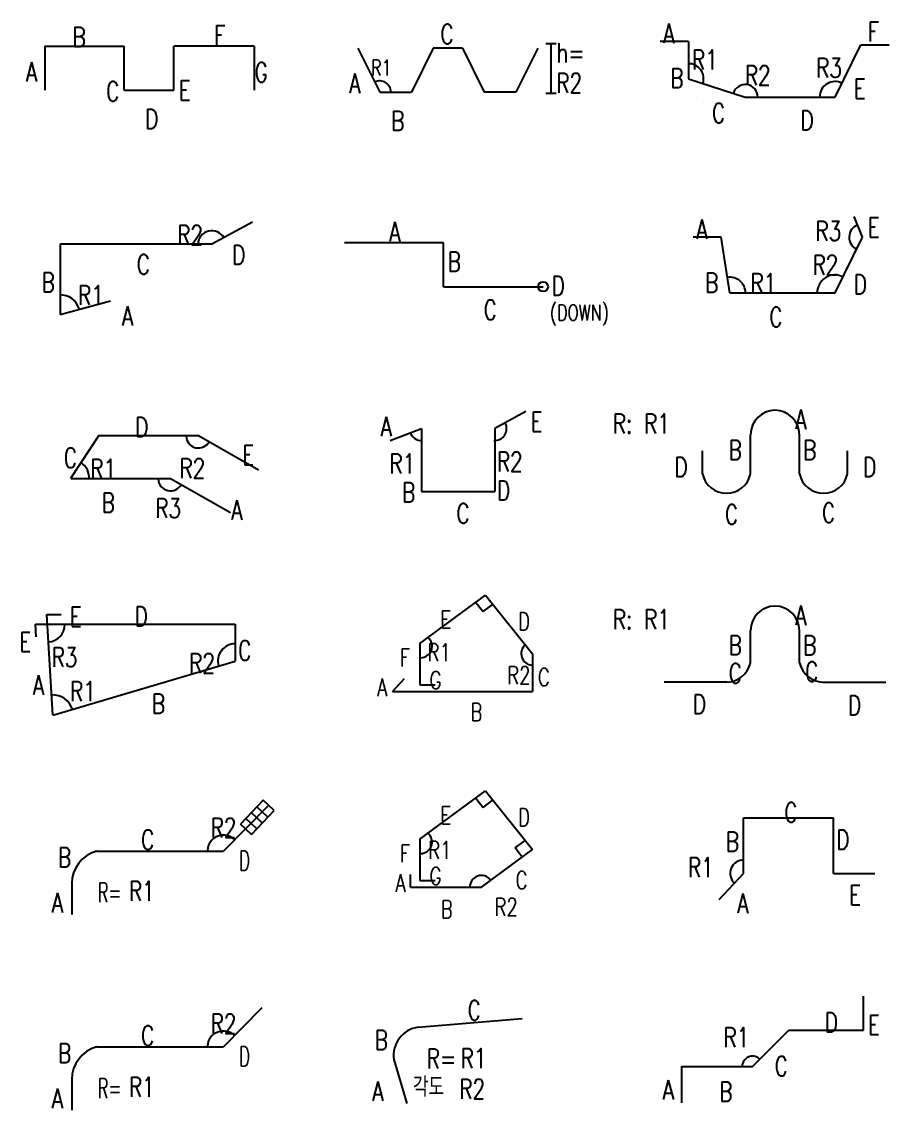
# Model space of a CAD drawing. Header units: millimetres. Extents: x -0.4 to 11.6, y -0.2 to 49.8.
# Drawn here: x 6.072 to 8.287, y 24.84 to 27.62 of the extents above; entities that cross this region are included whole.
import ezdxf
from ezdxf.enums import TextEntityAlignment as Align

# ---------------------------------------------------------------- set-up
doc = ezdxf.new("R2010")
doc.units = ezdxf.units.MM
for name, color, linetype in [('DIM', 7, 'Continuous'), ('SHOP', 2, 'Continuous'), ('TEXT', 3, 'Continuous'), ('TEXTSHOP', 3, 'Continuous')]:
    doc.layers.add(name, color=color, linetype=linetype)
doc.styles.add('ROMANS', font='romans.shx', dxfattribs={"width": 0.75, "bigfont": 'whgtxt.shx'})

# ---------------------------------------------------------------- blocks, each defined once
blk = doc.blocks.new('SSBAR_SHP_851')
at = {"color": 40}
blk.add_line((0.2851, 0.1013), (0.1867, 0.0015), dxfattribs=at)
for centre, radius, start, end in [((0.1867, 0.0015), 0.0409, 44.1765, 177.3215), ((-0.1145, -0.081), 0.0858, 105.7649, 180)]:
    blk.add_arc(centre, radius, start, end, dxfattribs=at)
at = {"layer": 'SHOP', "color": 2}
for p, q in [((-0.1378, 0.0015), (0.1867, 0.0015)), ((-0.2002, -0.081), (-0.2002, -0.16))]:
    blk.add_line(p, q, dxfattribs=at)
at = {"layer": 'TEXTSHOP', "color": 4, "style": 'ROMANS', "width": 0.6}
blk.add_text('R=', height=0.05, dxfattribs=at).set_placement((-0.1036, -0.129), align=Align.CENTER)
at = {"layer": 'TEXTSHOP', "color": 4, "style": 'ROMANS', "width": 0.75}
for tag, p in [('R2', (0.2199, 0.0362)), ('C', (0.0102, 0.0056)), ('B', (-0.2022, -0.0393)), ('A', (-0.2229, -0.1548))]:
    blk.add_attdef(tag, text='', height=0.05, dxfattribs=at).set_placement(p, align=Align.RIGHT)
at = {"layer": 'TEXTSHOP', "color": 4, "style": 'ROMANS'}
for tag, p, width in [('D', (0.2273, -0.0474), 0.6), ('R1', (-0.0548, -0.1254), 0.75)]:
    blk.add_attdef(tag, p, '', height=0.05, dxfattribs=dict(at, width=width))
blk = doc.blocks.new('SSBAR_SHP_852')
at = {"color": 40}
for p, q in [((0.3024, 0.1187), (0.1867, 0.0015)), ((0.2885, 0.1319), (0.2307, 0.0708)), ((0.2998, 0.088), (0.2719, 0.1144)), ((0.3164, 0.1055), (0.2885, 0.1319)), ((0.2722, 0.059), (0.2444, 0.0853)), ((0.286, 0.0735), (0.2582, 0.0998)), ((0.2585, 0.0444), (0.3164, 0.1055)), ((0.2585, 0.0444), (0.2307, 0.0708))]:
    blk.add_line(p, q, dxfattribs=at)
for centre, radius, start, end in [((0.1867, 0.0015), 0.0409, 44.1765, 177.3215), ((-0.1145, -0.081), 0.0858, 105.7649, 180)]:
    blk.add_arc(centre, radius, start, end, dxfattribs=at)
at = {"layer": 'SHOP', "color": 2}
for p, q in [((-0.1378, 0.0015), (0.1867, 0.0015)), ((-0.2002, -0.081), (-0.2002, -0.16))]:
    blk.add_line(p, q, dxfattribs=at)
at = {"layer": 'TEXTSHOP', "color": 4, "style": 'ROMANS', "width": 0.6}
blk.add_text('R=', height=0.05, dxfattribs=at).set_placement((-0.1036, -0.129), align=Align.CENTER)
at = {"layer": 'TEXTSHOP', "color": 30, "true_color": 0xf8991e, "style": 'ROMANS', "width": 0.75}
for tag, p in [('O1', (0.3234, 0.1453)), ('T1', (0.3234, 0.0636))]:
    blk.add_attdef(tag, text='', height=0.05, dxfattribs=at).set_placement(p, align=Align.MIDDLE_LEFT)
blk.add_attdef('COUPLER1', text='', height=0.05, dxfattribs=at).set_placement((0.2607, 0.132), align=Align.MIDDLE_RIGHT)
at = {"layer": 'TEXTSHOP', "color": 4, "style": 'ROMANS', "width": 0.75}
for tag, p in [('R2', (0.2199, 0.0362)), ('C', (0.0102, 0.0056)), ('B', (-0.2022, -0.0393)), ('A', (-0.2229, -0.1548))]:
    blk.add_attdef(tag, text='', height=0.05, dxfattribs=at).set_placement(p, align=Align.RIGHT)
at = {"layer": 'TEXTSHOP', "color": 4, "style": 'ROMANS'}
for tag, p, width in [('D', (0.2273, -0.0474), 0.6), ('R1', (-0.0548, -0.1254), 0.75)]:
    blk.add_attdef(tag, p, '', height=0.05, dxfattribs=dict(at, width=width))
blk = doc.blocks.new('SSBAR_SHP_853')
at = {"color": 2}
for p, q in [((-0.2487, -0.1509), (-0.2646, 0.1061)), ((-0.2646, 0.1061), (-0.2276, 0.1061)), ((-0.2912, 0.0488), (-0.2932, 0.0809)), ((-0.2932, 0.0809), (0.2171, 0.0809)), ((0.2171, 0.0809), (0.2171, -0.0131)), ((-0.2487, -0.1509), (0.2171, -0.0131))]:
    blk.add_line(p, q, dxfattribs=at)
at = {"color": 0}
for centre, radius, start, end in [((-0.263, 0.0809), 0.0451, 274.1259, 359.2307), ((0.2171, -0.0131), 0.0445, 90.2504, 196.2182), ((-0.2487, -0.1509), 0.0515, 15.594, 94.0206)]:
    blk.add_arc(centre, radius, start, end, dxfattribs=at)
at = {"layer": 'TEXTSHOP', "color": 4, "style": 'ROMANS', "width": 0.75}
for tag, p in [('E', (-0.2059, 0.0757)), ('D', (-0.0402, 0.0765)), ('C', (0.2243, -0.011)), ('R3', (-0.252, -0.028)), ('R1', (-0.2051, -0.115)), ('B', (0.0036, -0.147))]:
    blk.add_attdef(tag, p, '', height=0.05, dxfattribs=at)
for tag, p in [('E', (-0.3042, 0.0112)), ('R2', (0.1651, -0.0435)), ('A', (-0.2711, -0.0994))]:
    blk.add_attdef(tag, text='', height=0.05, dxfattribs=at).set_placement(p, align=Align.RIGHT)
blk = doc.blocks.new('SSBAR_SHP_854')
at = {"color": 2}
for p, q in [((0.1231, 0.0627), (0.276, -0.0244)), ((0.0517, -0.0468), (0.2045, -0.134))]:
    blk.add_line(p, q, dxfattribs=at)
at = {"color": 0}
for centre, radius, start, end in [((0.1231, 0.0627), 0.0316, 182.1164, 331.2454), ((-0.2049, -0.0468), 0.0493, 357.6156, 55.4046), ((0.0517, -0.0468), 0.0316, 182.1164, 331.2454)]:
    blk.add_arc(centre, radius, start, end, dxfattribs=at)
at = {"layer": 'SHOP', "color": 2}
for p, q in [((-0.1315, 0.0627), (-0.2034, -0.0468)), ((-0.1315, 0.0627), (0.1231, 0.0627)), ((-0.203, -0.0468), (0.0517, -0.0468))]:
    blk.add_line(p, q, dxfattribs=at)
at = {"layer": 'TEXTSHOP', "color": 4, "style": 'ROMANS', "width": 0.75}
for tag, p in [('D', (-0.0221, 0.0596)), ('R2', (0.1074, -0.0457)), ('R3', (0.0456, -0.1476))]:
    blk.add_attdef(tag, text='', height=0.05, dxfattribs=at).set_placement(p, align=Align.CENTER)
for tag, p in [('C', (-0.1872, -0.019)), ('B', (-0.0907, -0.1338))]:
    blk.add_attdef(tag, text='', height=0.05, dxfattribs=at).set_placement(p, align=Align.RIGHT)
for tag, p in [('E', (0.2347, -0.0117)), ('R1', (-0.1534, -0.047)), ('A', (0.2068, -0.1524))]:
    blk.add_attdef(tag, p, '', height=0.05, dxfattribs=at)
blk = doc.blocks.new('SSBAR_SHP_855')
at = {"color": 2}
blk.add_line((-0.23, -0.1282), (-0.1018, -0.0931), dxfattribs=at)
at = {"color": 7}
blk.add_arc((-0.23, -0.1282), 0.0504, 17.2893, 91.552, dxfattribs=at)
at = {"layer": 'DIM', "color": 7}
blk.add_arc((0.1573, 0.0505), 0.0355, 31.1121, 177.359, dxfattribs=at)
at = {"layer": 'SHOP', "color": 2}
for p, q in [((0.157, 0.0521), (0.2606, 0.1084)), ((-0.23, 0.0521), (-0.23, -0.1282)), ((-0.23, 0.0521), (0.157, 0.0521))]:
    blk.add_line(p, q, dxfattribs=at)
at = {"layer": 'TEXTSHOP', "color": 4, "style": 'ROMANS', "width": 0.75}
for tag, p in [('R2', (0.1345, 0.0502)), ('B', (-0.2441, -0.0709))]:
    blk.add_attdef(tag, text='', height=0.05, dxfattribs=at).set_placement(p, align=Align.RIGHT)
for tag, p in [('D', (0.2088, -0.0007)), ('R1', (-0.1848, -0.1037)), ('A', (-0.0725, -0.1565))]:
    blk.add_attdef(tag, p, '', height=0.05, dxfattribs=at)
blk.add_attdef('C', text='', height=0.05, dxfattribs=at).set_placement((-0.0179, -0.0252), align=Align.CENTER)
blk = doc.blocks.new('SSBAR_SHP_856')
at = {"color": 2}
for p, q in [((-0.2696, 0.0574), (-0.2696, -0.0551)), ((-0.0668, -0.0551), (-0.0668, 0.0574)), ((0.0602, -0.0551), (0.0602, 0.0574)), ((0.2651, 0.0574), (0.2651, -0.0551))]:
    blk.add_line(p, q, dxfattribs=at)
at = {"layer": 'SHOP', "color": 2}
for p, q in [((-0.2696, 0.0574), (-0.0668, 0.0574)), ((0.2651, 0.0574), (0.0602, 0.0574)), ((-0.0668, -0.0551), (0.0602, -0.0551))]:
    blk.add_line(p, q, dxfattribs=at)
at = {"layer": 'TEXTSHOP', "color": 4, "style": 'ROMANS', "width": 0.75}
for tag, p in [('B', (-0.1822, 0.0555)), ('F', (0.1772, 0.0604)), ('D', (0.0035, -0.1536))]:
    blk.add_attdef(tag, text='', height=0.05, dxfattribs=at).set_placement(p, align=Align.CENTER)
for tag, p in [('A', (-0.2887, -0.0333)), ('C', (-0.0791, -0.0831))]:
    blk.add_attdef(tag, text='', height=0.05, dxfattribs=at).set_placement(p, align=Align.RIGHT)
for tag, p in [('G', (0.2664, -0.0344)), ('E', (0.0728, -0.0808))]:
    blk.add_attdef(tag, p, '', height=0.05, dxfattribs=at)
blk = doc.blocks.new('SSBAR_SHP_951')
at = {"color": 2}
blk.add_arc((-0.1045, -0.0212), 0.0743, 98.7365, 187.0283, dxfattribs=at)
at = {"layer": 'SHOP', "color": 2}
for p, q in [((-0.1158, 0.0523), (0.1501, 0.0744)), ((-0.1783, -0.0303), (-0.1449, -0.1428))]:
    blk.add_line(p, q, dxfattribs=at)
at = {"layer": 'TEXTSHOP', "color": 4, "style": 'ROMANS', "width": 0.75}
blk.add_text('R=', height=0.05, dxfattribs=at).set_placement((-0.0565, -0.0531), align=Align.CENTER)
blk.add_text('각도', height=0.05, dxfattribs=at).set_placement((-0.1292, -0.1251))
for tag, p in [('C', (0.0439, 0.0703)), ('B', (-0.1933, -0.0057)), ('A', (-0.2046, -0.1363))]:
    blk.add_attdef(tag, text='', height=0.05, dxfattribs=at).set_placement(p, align=Align.RIGHT)
for tag, p in [('R1', (-0.0076, -0.0523)), ('R2', (-0.0108, -0.1307))]:
    blk.add_attdef(tag, p, '', height=0.05, dxfattribs=at)
blk = doc.blocks.new('SSBAR_SHP_952')
at = {"color": 2}
for p, q in [((-0.1113, 0.032), (0.0564, 0.1553)), ((0.0498, 0.1134), (0.0754, 0.1323)), ((0.1316, 0.01), (0.1573, 0.0288)), ((0.0456, -0.0903), (0.1765, 0.0059)), ((-0.1359, -0.0903), (-0.1359, -0.0579)), ((-0.1113, -0.0735), (-0.0723, -0.0734))]:
    blk.add_line(p, q, dxfattribs=at)
at = {"color": 7}
blk.add_arc((0.0456, -0.0903), 0.0298, 38.4505, 179.1831, dxfattribs=at)
at = {"layer": 'DIM', "color": 7}
blk.add_arc((-0.1093, 0.0246), 0.029, 269.9644, 51.402, dxfattribs=at)
at = {"layer": 'SHOP', "color": 2}
for p, q in [((0.0564, 0.1553), (0.1765, 0.0059)), ((0.031, 0.1367), (0.0498, 0.1134)), ((-0.1113, 0.032), (-0.1113, -0.0735)), ((0.1499, -0.0136), (0.1316, 0.01)), ((-0.1359, -0.0903), (0.0456, -0.0903))]:
    blk.add_line(p, q, dxfattribs=at)
at = {"layer": 'TEXTSHOP', "color": 4, "style": 'ROMANS', "width": 0.75}
for tag, p in [('E', (-0.0317, 0.0707)), ('F', (-0.1369, -0.0269)), ('A', (-0.1479, -0.1022))]:
    blk.add_attdef(tag, text='', height=0.045, dxfattribs=at).set_placement(p, align=Align.RIGHT)
for tag, p in [('D', (0.1393, 0.0658)), ('R1', (-0.0902, -0.0183)), ('G', (-0.0867, -0.0843)), ('C', (0.1331, -0.0948)), ('R2', (0.0791, -0.1633))]:
    blk.add_attdef(tag, p, '', height=0.045, dxfattribs=at)
blk.add_attdef('B', text='', height=0.045, dxfattribs=at).set_placement((-0.043, -0.1691), align=Align.CENTER)
blk = doc.blocks.new('SSBAR_SHP_953')
at = {"color": 2}
for p, q in [((-0.1113, 0.032), (0.0564, 0.1553)), ((0.0498, 0.1134), (0.0754, 0.1323)), ((-0.1815, -0.0903), (-0.151, -0.0579)), ((-0.1113, -0.0735), (-0.0723, -0.0734))]:
    blk.add_line(p, q, dxfattribs=at)
at = {"color": 40}
blk.add_line((0.1765, 0.0059), (0.1765, -0.0903), dxfattribs=at)
at = {"color": 7}
blk.add_arc((0.1765, 0.0059), 0.0293, 127.958, 268.4799, dxfattribs=at)
at = {"layer": 'DIM', "color": 7}
blk.add_arc((-0.1093, 0.0246), 0.029, 269.9644, 51.402, dxfattribs=at)
at = {"layer": 'SHOP', "color": 2}
for p, q in [((0.0564, 0.1553), (0.1765, 0.0059)), ((0.031, 0.1367), (0.0498, 0.1134)), ((-0.1113, 0.032), (-0.1113, -0.0735)), ((-0.1815, -0.0903), (0.1765, -0.0903))]:
    blk.add_line(p, q, dxfattribs=at)
at = {"layer": 'TEXTSHOP', "color": 4, "style": 'ROMANS', "width": 0.75}
for tag, p in [('E', (-0.0317, 0.0707)), ('F', (-0.1369, -0.0269)), ('R2', (0.1708, -0.0717)), ('A', (-0.1944, -0.1022))]:
    blk.add_attdef(tag, text='', height=0.045, dxfattribs=at).set_placement(p, align=Align.RIGHT)
for tag, p in [('D', (0.1393, 0.0658)), ('R1', (-0.0919, -0.0133)), ('G', (-0.0867, -0.0843)), ('C', (0.1898, -0.0765))]:
    blk.add_attdef(tag, p, '', height=0.045, dxfattribs=at)
blk.add_attdef('B', text='', height=0.045, dxfattribs=at).set_placement((0.0328, -0.1657), align=Align.CENTER)
blk = doc.blocks.new('SSBAR_SHP_954')
at = {"color": 7}
for centre, start, end in [((0.0795, 0.0808), 266.1701, 28.6639), ((-0.1076, 0.0808), 198.7252, 273.8299)]:
    blk.add_arc(centre, 0.0306, start, end, dxfattribs=at)
at = {"layer": 'SHOP', "color": 2}
for p, q in [((0.159, 0.1243), (0.0795, 0.0808)), ((-0.1871, 0.05), (-0.1076, 0.0808)), ((-0.1076, 0.0808), (-0.1076, -0.0799)), ((0.0795, 0.0808), (0.0795, -0.0799)), ((-0.1076, -0.0799), (0.0795, -0.0799))]:
    blk.add_line(p, q, dxfattribs=at)
at = {"layer": 'TEXTSHOP', "color": 4, "style": 'ROMANS', "width": 0.75}
for tag, p in [('E', (0.1713, 0.0731)), ('R2', (0.0851, -0.029)), ('D', (0.0851, -0.1024))]:
    blk.add_attdef(tag, p, '', height=0.05, dxfattribs=at)
for tag, p in [('A', (-0.1835, 0.0611)), ('R1', (-0.1235, -0.0338)), ('B', (-0.1235, -0.1072))]:
    blk.add_attdef(tag, text='', height=0.05, dxfattribs=at).set_placement(p, align=Align.RIGHT)
blk.add_attdef('C', text='', height=0.05, dxfattribs=at).set_placement((-0.0014, -0.1608), align=Align.CENTER)
blk = doc.blocks.new('SSBAR_SHP_955')
at = {"color": 2}
for p, q in [((-0.0509, 0.0546), (-0.3038, 0.0546)), ((-0.0509, -0.0571), (0.2032, -0.0571))]:
    blk.add_line(p, q, dxfattribs=at)
at = {"color": 40}
blk.add_circle((0.2032, -0.0571), 0.0125, dxfattribs=at)
at = {"layer": 'DIM', "color": 2}
blk.add_line((-0.0509, -0.0571), (-0.0509, 0.0546), dxfattribs=at)
at = {"layer": 'TEXT', "color": 4, "style": 'ROMANS', "width": 0.75}
blk.add_text('(DOWN)', height=0.04, dxfattribs=at).set_placement((0.2207, -0.1431))
for tag, p in [('A', (-0.1757, 0.0583)), ('C', (0.068, -0.1411))]:
    blk.add_attdef(tag, text='', height=0.05, dxfattribs=at).set_placement(p, align=Align.CENTER)
for tag, p in [('B', (-0.0407, -0.0179)), ('D', (0.2248, -0.0797))]:
    blk.add_attdef(tag, p, '', height=0.05, dxfattribs=at)
blk = doc.blocks.new('SSBAR_SHP_956')
at = {"color": 0}
for p, q in [((0.2098, 0.0643), (0.2368, 0.0643)), ((0.2238, -0.0617), (0.2238, 0.0646)), ((0.2098, -0.0627), (0.2368, -0.0627))]:
    blk.add_line(p, q, dxfattribs=at)
blk.add_arc((-0.2142, -0.0602), 0.0288, 359.9469, 116.1324, dxfattribs=at)
at = {"layer": 'SHOP', "color": 2}
for p, q in [((-0.2699, 0.0524), (-0.2142, -0.0602)), ((-0.0775, 0.0524), (-0.1333, -0.0602)), ((-0.0028, 0.0524), (-0.0775, 0.0524)), ((-0.0028, 0.0524), (0.0529, -0.0602)), ((0.1896, 0.0524), (0.1338, -0.0602)), ((-0.2137, -0.0602), (-0.1333, -0.0602)), ((0.1334, -0.0602), (0.0529, -0.0602))]:
    blk.add_line(p, q, dxfattribs=at)
at = {"layer": 'TEXTSHOP', "color": 4, "style": 'ROMANS', "width": 0.75}
blk.add_text('h=', height=0.05, dxfattribs=at).set_placement((0.2367, 0.0151))
for tag, p in [('C', (-0.0424, 0.063)), ('B', (-0.1682, -0.1584))]:
    blk.add_attdef(tag, text='', height=0.05, dxfattribs=at).set_placement(p, align=Align.CENTER)
for tag, p, height in [('R1', (-0.2362, -0.0179), 0.04), ('R2', (0.2369, -0.0619), 0.05)]:
    blk.add_attdef(tag, p, '', height=height, dxfattribs=at)
blk.add_attdef('A', text='', height=0.05, dxfattribs=at).set_placement((-0.263, -0.0628), align=Align.RIGHT)
blk = doc.blocks.new('SSBAR_SHP_1051')
at = {"color": 40}
for p, q in [((0.2214, 0.0447), (0.2214, 0.1313)), ((-0.062, -0.0483), (0.0308, 0.0447))]:
    blk.add_line(p, q, dxfattribs=at)
blk.add_arc((-0.062, -0.0483), 0.0263, 48.7851, 180.8176, dxfattribs=at)
at = {"layer": 'SHOP', "color": 2}
for p, q in [((0.0308, 0.0447), (0.2214, 0.0447)), ((-0.2436, -0.0483), (-0.062, -0.0483)), ((-0.2436, -0.0483), (-0.2436, -0.1412))]:
    blk.add_line(p, q, dxfattribs=at)
at = {"layer": 'TEXTSHOP', "color": 4, "style": 'ROMANS', "width": 0.75}
for tag, p in [('D', (0.156, 0.0393)), ('R1', (-0.0703, 0.0009)), ('A', (-0.2626, -0.133))]:
    blk.add_attdef(tag, text='', height=0.05, dxfattribs=at).set_placement(p, align=Align.RIGHT)
for tag, p in [('E', (0.2327, 0.0331)), ('C', (-0.0056, -0.0724))]:
    blk.add_attdef(tag, p, '', height=0.05, dxfattribs=at)
blk.add_attdef('B', text='', height=0.05, dxfattribs=at).set_placement((-0.1303, -0.1375), align=Align.CENTER)
blk = doc.blocks.new('SSBAR_SHP_1052')
at = {"color": 2}
for p, q in [((-0.1468, -0.1219), (-0.0849, -0.0551)), ((0.1451, -0.0551), (0.2503, -0.0551))]:
    blk.add_line(p, q, dxfattribs=at)
blk.add_arc((-0.0849, -0.0551), 0.0342, 87.9215, 227.286, dxfattribs=at)
at = {"layer": 'SHOP', "color": 2}
for p, q in [((-0.0849, -0.0551), (-0.0849, 0.0864)), ((-0.0849, 0.0864), (0.1451, 0.0864)), ((0.1451, -0.0551), (0.1451, 0.0864))]:
    blk.add_line(p, q, dxfattribs=at)
at = {"layer": 'TEXTSHOP', "color": 4, "style": 'ROMANS', "width": 0.75}
blk.add_attdef('C', text='', height=0.05, dxfattribs=at).set_placement((0.0359, 0.0755), align=Align.CENTER)
for tag, p in [('D', (0.1516, 0.006)), ('A', (-0.1014, -0.1565)), ('E', (0.1847, -0.1352))]:
    blk.add_attdef(tag, p, '', height=0.05, dxfattribs=at)
for tag, p in [('B', (-0.0965, 0.0011)), ('R1', (-0.1613, -0.0648))]:
    blk.add_attdef(tag, text='', height=0.05, dxfattribs=at).set_placement(p, align=Align.RIGHT)
blk = doc.blocks.new('SSBAR_SHP_1053')
at = {"color": 40}
for p, q in [((-0.1266, -0.0665), (-0.2873, -0.0665)), ((0.1174, -0.0665), (0.2782, -0.0665))]:
    blk.add_line(p, q, dxfattribs=at)
for centre, radius, start, end in [((-0.0046, 0.0649), 0.0624, 0, 180), ((-0.1285, -0.0036), 0.0629, 268.2689, 347.6112), ((0.1193, -0.0036), 0.0629, 192.3888, 271.7311)]:
    blk.add_arc(centre, radius, start, end, dxfattribs=at)
at = {"layer": 'SHOP', "color": 2}
for p, q in [((-0.067, -0.0171), (-0.067, 0.0649)), ((0.0579, -0.0171), (0.0579, 0.0649))]:
    blk.add_line(p, q, dxfattribs=at)
at = {"layer": 'TEXTSHOP', "color": 4, "style": 'ROMANS', "width": 0.75}
blk.add_text('R:', height=0.05, dxfattribs=at).set_placement((-0.419, 0.0685))
for tag, p in [('R1', (-0.339, 0.0685)), ('A', (0.0469, 0.079)), ('B', (0.067, 0.0025)), ('C', (0.0724, -0.0651))]:
    blk.add_attdef(tag, p, '', height=0.05, dxfattribs=at)
for tag, p in [('B', (-0.0895, 0.0026)), ('C', (-0.0892, -0.0691))]:
    blk.add_attdef(tag, text='', height=0.05, dxfattribs=at).set_placement(p, align=Align.RIGHT)
for p in [(-0.1978, -0.148), (0.1984, -0.1508)]:
    blk.add_attdef('D', text='', height=0.05, dxfattribs=at).set_placement(p, align=Align.CENTER)
blk = doc.blocks.new('SSBAR_SHP_1054')
at = {"color": 40}
for p, q in [((-0.19, -0.0351), (-0.19, 0.0239)), ((0.1808, -0.0351), (0.1808, 0.0239))]:
    blk.add_line(p, q, dxfattribs=at)
for centre, radius, start, end in [((-0.0046, 0.0649), 0.0624, 0, 180), ((-0.1285, -0.0216), 0.0629, 192.3888, 347.6112), ((0.1193, -0.0216), 0.0629, 192.3888, 347.6112)]:
    blk.add_arc(centre, radius, start, end, dxfattribs=at)
at = {"layer": 'SHOP', "color": 2}
for p, q in [((-0.067, -0.0351), (-0.067, 0.0649)), ((0.0579, -0.0351), (0.0579, 0.0649))]:
    blk.add_line(p, q, dxfattribs=at)
at = {"layer": 'TEXTSHOP', "color": 4, "style": 'ROMANS', "width": 0.75}
blk.add_text('R:', height=0.05, dxfattribs=at).set_placement((-0.419, 0.0685))
for tag, p in [('R1', (-0.339, 0.0685)), ('A', (0.0469, 0.079)), ('B', (0.067, 0.0011))]:
    blk.add_attdef(tag, p, '', height=0.05, dxfattribs=at)
blk.add_attdef('B', text='', height=0.05, dxfattribs=at).set_placement((-0.0895, 0.0012), align=Align.RIGHT)
for tag, p in [('D', (-0.2445, -0.0427)), ('D', (0.237, -0.0427)), ('C', (0.132, -0.1593)), ('C', (-0.1156, -0.1634))]:
    blk.add_attdef(tag, text='', height=0.05, dxfattribs=at).set_placement(p, align=Align.CENTER)
blk = doc.blocks.new('SSBAR_SHP_1055')
at = {"color": 2}
for p, q in [((0.2191, 0.0692), (0.1979, 0.122)), ((-0.1417, 0.0692), (-0.2138, 0.0692)), ((-0.1197, -0.0726), (-0.1417, 0.0692)), ((0.1487, -0.0726), (0.2191, 0.0692)), ((-0.1197, -0.0726), (0.1487, -0.0726))]:
    blk.add_line(p, q, dxfattribs=at)
at = {"color": 0}
for centre, radius, start, end in [((0.2191, 0.0692), 0.0342, 111.8699, 243.5833), ((0.1487, -0.0726), 0.0457, 62.346, 180), ((-0.1197, -0.0726), 0.0397, 0, 98.8305)]:
    blk.add_arc(centre, radius, start, end, dxfattribs=at)
at = {"layer": 'TEXTSHOP', "color": 4, "style": 'ROMANS', "width": 0.75}
for tag, p in [('A', (-0.1917, 0.0649)), ('C', (-0.0025, -0.1595))]:
    blk.add_attdef(tag, text='', height=0.05, dxfattribs=at).set_placement(p, align=Align.CENTER)
for tag, p in [('E', (0.232, 0.0695)), ('R1', (-0.0675, -0.073)), ('D', (0.1963, -0.076))]:
    blk.add_attdef(tag, p, '', height=0.05, dxfattribs=at)
for tag, p in [('R3', (0.1645, 0.0602)), ('R2', (0.1571, -0.0263)), ('B', (-0.1493, -0.072))]:
    blk.add_attdef(tag, text='', height=0.05, dxfattribs=at).set_placement(p, align=Align.RIGHT)
blk = doc.blocks.new('SSBAR_SHP_1056')
at = {"color": 2}
for p, q in [((-0.2258, 0.0692), (-0.2979, 0.0692)), ((-0.2258, 0.0692), (-0.2258, -0.0262)), ((0.1487, -0.0726), (0.2147, 0.0604)), ((0.2147, 0.0604), (0.2871, 0.0604)), ((-0.2258, -0.0262), (-0.0806, -0.0726)), ((-0.0806, -0.0726), (0.1487, -0.0726))]:
    blk.add_line(p, q, dxfattribs=at)
at = {"color": 0}
blk.add_line((-0.2038, -0.0726), (-0.2038, -0.0726), dxfattribs=at)
for centre, radius, start, end in [((-0.2258, -0.0262), 0.039, 342.2992, 90), ((-0.0806, -0.0726), 0.0319, 0, 162.2992), ((0.1487, -0.0726), 0.0394, 62.346, 180)]:
    blk.add_arc(centre, radius, start, end, dxfattribs=at)
at = {"layer": 'TEXTSHOP', "color": 4, "style": 'ROMANS', "width": 0.75}
for tag, p in [('A', (-0.2758, 0.0649)), ('R2', (-0.0487, -0.0421)), ('D', (0.0771, -0.1573))]:
    blk.add_attdef(tag, text='', height=0.05, dxfattribs=at).set_placement(p, align=Align.CENTER)
for tag, p in [('F', (0.232, 0.0695)), ('R1', (-0.2169, -0.0025)), ('E', (0.1963, -0.076))]:
    blk.add_attdef(tag, p, '', height=0.05, dxfattribs=at)
for tag, p in [('B', (-0.2386, -0.0495)), ('R3', (0.1662, -0.0231)), ('C', (-0.132, -0.1388))]:
    blk.add_attdef(tag, text='', height=0.05, dxfattribs=at).set_placement(p, align=Align.RIGHT)

msp = doc.modelspace()

# ---------------------------------------------------------------- block references
for name, p, values in [('SSBAR_SHP_856', (6.4, 27.5), {'A': 'A', 'B': 'B', 'D': 'D', 'C': 'C', 'E': 'E', 'F': 'F', 'G': 'G'}), ('SSBAR_SHP_956', (7.2, 27.5), {'A': 'A', 'B': 'B', 'C': 'C', 'R1': 'R1', 'R2': 'R2'}), ('SSBAR_SHP_1056', (8, 27.5), {'R1': 'R1', 'B': 'B', 'E': 'E', 'D': 'D', 'R2': 'R2', 'A': 'A', 'F': 'F', 'R3': 'R3', 'C': 'C'}), ('SSBAR_SHP_855', (6.4, 27), {'D': 'D', 'R2': 'R2', 'C': 'C', 'B': 'B', 'A': 'A', 'R1': 'R1'}), ('SSBAR_SHP_955', (7.2, 27), {'C': 'C', 'B': 'B', 'A': 'A', 'D': 'D'}), ('SSBAR_SHP_1055', (8, 27), {'R1': 'R1', 'B': 'B', 'D': 'D', 'C': 'C', 'R2': 'R2', 'A': 'A', 'E': 'E', 'R3': 'R3'}), ('SSBAR_SHP_854', (6.4, 26.5), {'C': 'C', 'B': 'B', 'R1': 'R1', 'A': 'A', 'R3': 'R3', 'D': 'D', 'E': 'E', 'R2': 'R2'}), ('SSBAR_SHP_954', (7.2, 26.5), {'A': 'A', 'B': 'B', 'D': 'D', 'C': 'C', 'E': 'E', 'R1': 'R1', 'R2': 'R2'}), ('SSBAR_SHP_953', (7.2, 26), {'A': 'A', 'C': 'C', 'R1': 'R1', 'E': 'E', 'B': 'B', 'G': 'G', 'F': 'F', 'R2': 'R2', 'D': 'D'}), ('SSBAR_SHP_952', (7.2, 25.5), {'A': 'A', 'C': 'C', 'R1': 'R1', 'E': 'E', 'B': 'B', 'G': 'G', 'F': 'F', 'R2': 'R2', 'D': 'D'}), ('SSBAR_SHP_852', (6.4, 25.5), {'A': 'A', 'C': 'C', 'B': 'B', 'R1': 'R1', 'D': 'D', 'R2': 'R2'}), ('SSBAR_SHP_1052', (8, 25.5), {'C': 'C', 'B': 'B', 'E': 'E', 'A': 'A', 'D': 'D', 'R1': 'R1'}), ('SSBAR_SHP_1051', (8, 25), {'A': 'A', 'B': 'B', 'D': 'D', 'C': 'C', 'R1': 'R1', 'E': 'E'}), ('SSBAR_SHP_851', (6.4, 25), {'A': 'A', 'C': 'C', 'B': 'B', 'R1': 'R1', 'D': 'D', 'R2': 'R2'}), ('SSBAR_SHP_951', (7.2, 25), {'R1': 'R1', 'R2': 'R2', 'A': 'A', 'B': 'B', 'C': 'C'})]:
    msp.add_blockref(name, p).add_auto_attribs(values)
ref = msp.add_blockref('SSBAR_SHP_1054', (8, 26.5))
ref.add_attrib('D', 'D', dxfattribs={"layer": 'TEXTSHOP', "color": 4, "height": 0.05, "style": 'ROMANS', "width": 0.75}).set_placement((7.7555, 26.4573), align=Align.CENTER)
ref.add_attrib('B', 'B', dxfattribs={"layer": 'TEXTSHOP', "color": 4, "height": 0.05, "style": 'ROMANS', "width": 0.75}).set_placement((7.9105, 26.5012), align=Align.RIGHT)
ref.add_attrib('B', 'B', (8.067, 26.5011), dxfattribs={"layer": 'TEXTSHOP', "color": 4, "height": 0.05, "style": 'ROMANS', "width": 0.75})
ref.add_attrib('A', 'A', (8.0469, 26.579), dxfattribs={"layer": 'TEXTSHOP', "color": 4, "height": 0.05, "style": 'ROMANS', "width": 0.75})
ref.add_attrib('R1', 'R1', (7.661, 26.5685), dxfattribs={"layer": 'TEXTSHOP', "color": 4, "height": 0.05, "style": 'ROMANS', "width": 0.75})
ref.add_attrib('C', 'C', dxfattribs={"layer": 'TEXTSHOP', "color": 4, "height": 0.05, "style": 'ROMANS', "width": 0.75}).set_placement((7.8844, 26.3366), align=Align.CENTER)
ref.add_attrib('C', 'C', dxfattribs={"layer": 'TEXTSHOP', "color": 4, "height": 0.05, "style": 'ROMANS', "width": 0.75}).set_placement((8.132, 26.3407), align=Align.CENTER)
ref.add_attrib('D', 'D', dxfattribs={"layer": 'TEXTSHOP', "color": 4, "height": 0.05, "style": 'ROMANS', "width": 0.75}).set_placement((8.237, 26.4573), align=Align.CENTER)
ref = msp.add_blockref('SSBAR_SHP_1053', (8, 26))
ref.add_attrib('D', 'D', dxfattribs={"layer": 'TEXTSHOP', "color": 4, "height": 0.05, "style": 'ROMANS', "width": 0.75}).set_placement((7.8022, 25.852), align=Align.CENTER)
ref.add_attrib('B', 'B', dxfattribs={"layer": 'TEXTSHOP', "color": 4, "height": 0.05, "style": 'ROMANS', "width": 0.75}).set_placement((7.9105, 26.0026), align=Align.RIGHT)
ref.add_attrib('B', 'B', (8.067, 26.0025), dxfattribs={"layer": 'TEXTSHOP', "color": 4, "height": 0.05, "style": 'ROMANS', "width": 0.75})
ref.add_attrib('D', 'D', dxfattribs={"layer": 'TEXTSHOP', "color": 4, "height": 0.05, "style": 'ROMANS', "width": 0.75}).set_placement((8.1984, 25.8492), align=Align.CENTER)
ref.add_attrib('A', 'A', (8.0469, 26.079), dxfattribs={"layer": 'TEXTSHOP', "color": 4, "height": 0.05, "style": 'ROMANS', "width": 0.75})
ref.add_attrib('R1', 'R1', (7.661, 26.0685), dxfattribs={"layer": 'TEXTSHOP', "color": 4, "height": 0.05, "style": 'ROMANS', "width": 0.75})
ref.add_attrib('C', 'C', dxfattribs={"layer": 'TEXTSHOP', "color": 4, "height": 0.05, "style": 'ROMANS', "width": 0.75}).set_placement((7.9108, 25.9309), align=Align.RIGHT)
ref.add_attrib('C', 'C', (8.0724, 25.9349), dxfattribs={"layer": 'TEXTSHOP', "color": 4, "height": 0.05, "style": 'ROMANS', "width": 0.75})
ref = msp.add_blockref('SSBAR_SHP_853', (6.4, 26))
ref.add_attrib('E', 'E', dxfattribs={"layer": 'TEXTSHOP', "color": 4, "height": 0.05, "style": 'ROMANS', "width": 0.75}).set_placement((6.0958, 26.0112), align=Align.RIGHT)
ref.add_attrib('R1', 'R1', (6.1949, 25.885), dxfattribs={"layer": 'TEXTSHOP', "color": 4, "height": 0.05, "style": 'ROMANS', "width": 0.75})
ref.add_attrib('R2', 'R2', dxfattribs={"layer": 'TEXTSHOP', "color": 4, "height": 0.05, "style": 'ROMANS', "width": 0.75}).set_placement((6.5651, 25.9565), align=Align.RIGHT)
ref.add_attrib('C', 'C', (6.6243, 25.989), dxfattribs={"layer": 'TEXTSHOP', "color": 4, "height": 0.05, "style": 'ROMANS', "width": 0.75})
ref.add_attrib('R3', 'R3', (6.148, 25.972), dxfattribs={"layer": 'TEXTSHOP', "color": 4, "height": 0.05, "style": 'ROMANS', "width": 0.75})
ref.add_attrib('B', 'B', (6.4036, 25.853), dxfattribs={"layer": 'TEXTSHOP', "color": 4, "height": 0.05, "style": 'ROMANS', "width": 0.75})
ref.add_attrib('A', 'A', dxfattribs={"layer": 'TEXTSHOP', "color": 4, "height": 0.05, "style": 'ROMANS', "width": 0.75}).set_placement((6.1289, 25.9006), align=Align.RIGHT)
ref.add_attrib('D', 'D', (6.3598, 26.0765), dxfattribs={"layer": 'TEXTSHOP', "color": 4, "height": 0.05, "style": 'ROMANS', "width": 0.75})
ref.add_attrib('E', 'E', (6.1941, 26.0757), dxfattribs={"layer": 'TEXTSHOP', "color": 4, "height": 0.05, "style": 'ROMANS', "width": 0.75})

doc.saveas('drawing.dxf')
